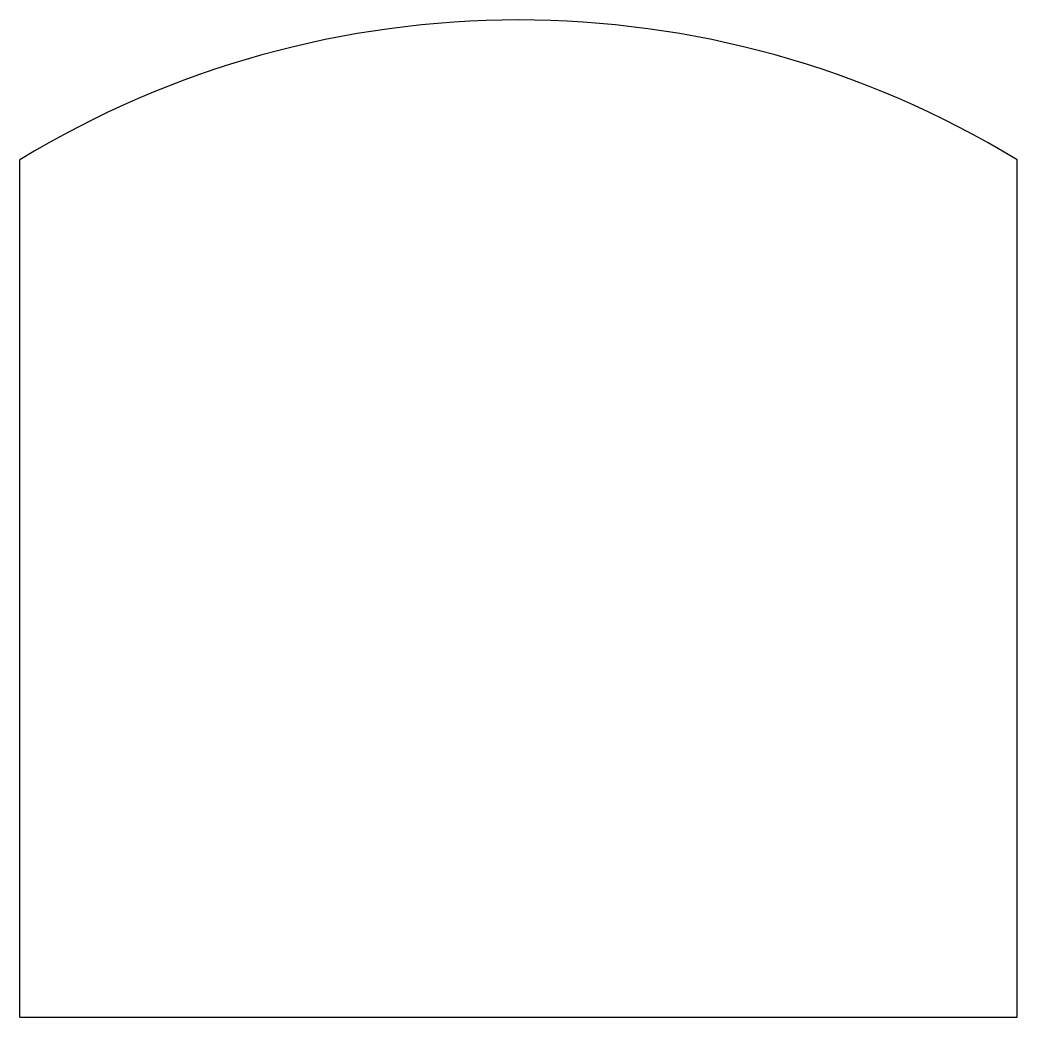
# Model space of a CAD drawing. Header units: millimetres. Extents: x 373 to 1413, y 457 to 1497.
import ezdxf

# ---------------------------------------------------------------- set-up
doc = ezdxf.new("R2010")
doc.units = ezdxf.units.MM

msp = doc.modelspace()

# ---------------------------------------------------------------- linework, layer by layer
for p, q in [((372.5, 456.8), (372.5, 1351)), ((1412.5, 456.8), (1412.5, 1351)), ((372.5, 456.8), (1412.5, 456.8))]:
    msp.add_line(p, q)
msp.add_arc((892.5, 496.8), 1000, 58.6677, 121.3323)

doc.saveas('drawing.dxf')
